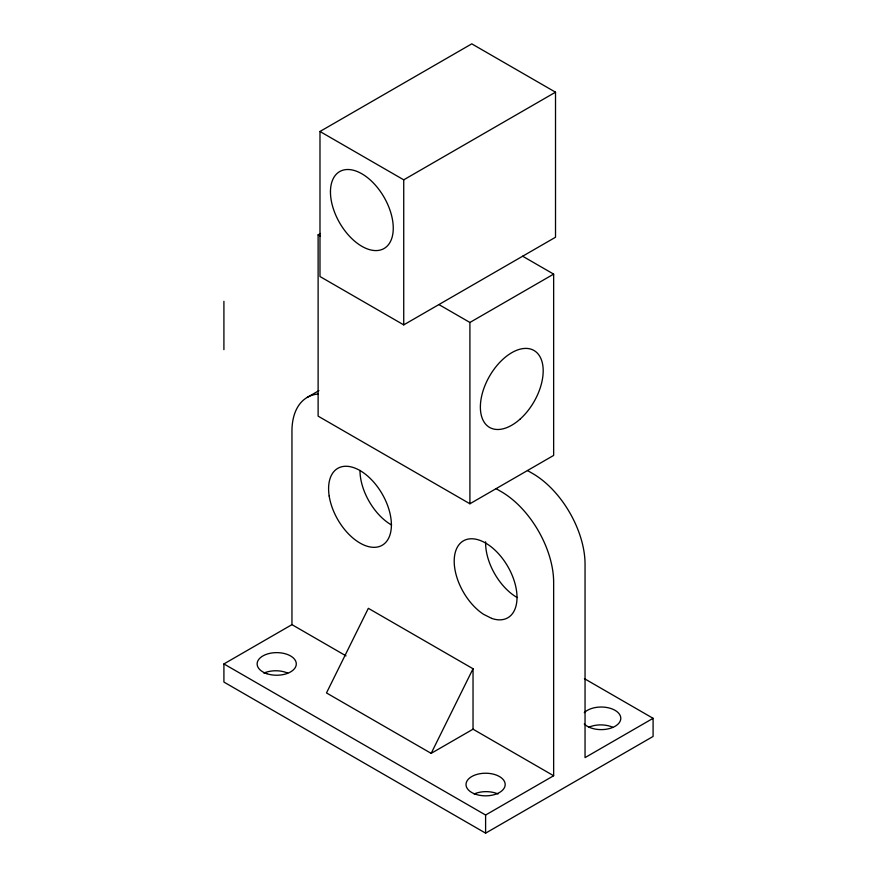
<?xml version="1.0" encoding="UTF-8"?>
<svg xmlns="http://www.w3.org/2000/svg" width="877" height="877" viewBox="0 0 877 877"><rect width="100%" height="100%" fill="white"/><g stroke="black" fill="none" stroke-linecap="round" stroke-linejoin="round"><path stroke-width="1.32" d="M431.166 753.365L473.032 668.756L368.351 608.32L326.485 692.94L431.166 753.365L473.032 729.193L553.65 775.739L553.65 582.339A74.019 42.732 60 0 0 501.304 491.69L496.075 488.664M319.984 131.484L471.771 43.85L555.514 92.195L555.514 237.239L403.727 324.874L319.984 276.529L319.984 131.484L403.727 179.829L555.514 92.195M522.648 256.216L553.65 274.117L553.65 455.426L469.908 503.771L318.121 416.147L318.121 234.839L320.478 233.468M307.279 397.369L318.91 390.649M438.906 304.571L469.908 322.462L553.65 274.117M584.411 678.666L653.091 718.318L653.091 736.45L485.606 833.15L223.909 682.065L223.909 663.933L291.953 624.643L346.02 655.864M223.909 663.933L485.606 815.018L553.65 775.739M653.091 718.318L585.047 757.607L585.047 564.207A74.019 42.732 60 0 0 532.712 473.558L527.472 470.532M318.121 234.839L320.434 236.176M485.606 815.018L485.606 833.15M473.032 668.756L473.032 729.193M469.908 322.462L469.908 503.771M403.727 179.829L403.727 324.874M291.953 624.643L291.953 431.254A74.019 42.732 60 0 1 318.121 394.025M223.909 301.315L223.909 349.66M263.856 673.097A19.579 11.302 0 0 1 287.7 673.097M584.268 712.672A19.579 11.302 0 0 1 613.801 709.668A19.579 11.302 0 0 1 613.801 726.978A19.579 11.302 0 0 1 584.268 723.974M588.829 727.219A19.579 11.302 0 0 1 612.672 727.219M391.613 525.049A44.409 25.641 60 0 1 359.987 470.445M474.161 793.97A19.579 11.302 0 0 1 497.993 793.97M517.233 597.577A44.409 25.641 60 0 1 485.628 541.8M491.668 618.395L483.49 614.273A44.409 25.641 60 0 1 458.101 545.933A44.409 25.641 60 0 1 510.973 572.582A44.409 25.641 60 0 1 491.668 618.395M266.926 673.722A19.579 11.302 0 0 0 296.294 663.933A19.579 11.302 0 0 0 266.926 654.143A19.579 11.302 0 0 0 266.926 673.722M329.182 496.009A44.409 25.641 60 0 0 380.651 546.031A44.409 25.641 60 0 0 370.149 478.349A44.409 25.641 60 0 0 329.182 496.009M475.816 794.321A19.579 11.302 0 0 0 505.185 784.531A19.579 11.302 0 0 0 475.816 774.742A19.579 11.302 0 0 0 475.816 794.321M330.454 191.92A44.409 25.641 60 0 0 377.559 250.515A44.409 25.641 60 0 0 377.559 187.711A44.409 25.641 60 0 0 330.454 191.92M519.908 419.283A44.409 25.641 -60 0 0 533.983 350.482A44.409 25.641 -60 0 0 481.44 397.073A44.409 25.641 -60 0 0 519.908 419.283"/></g></svg>
